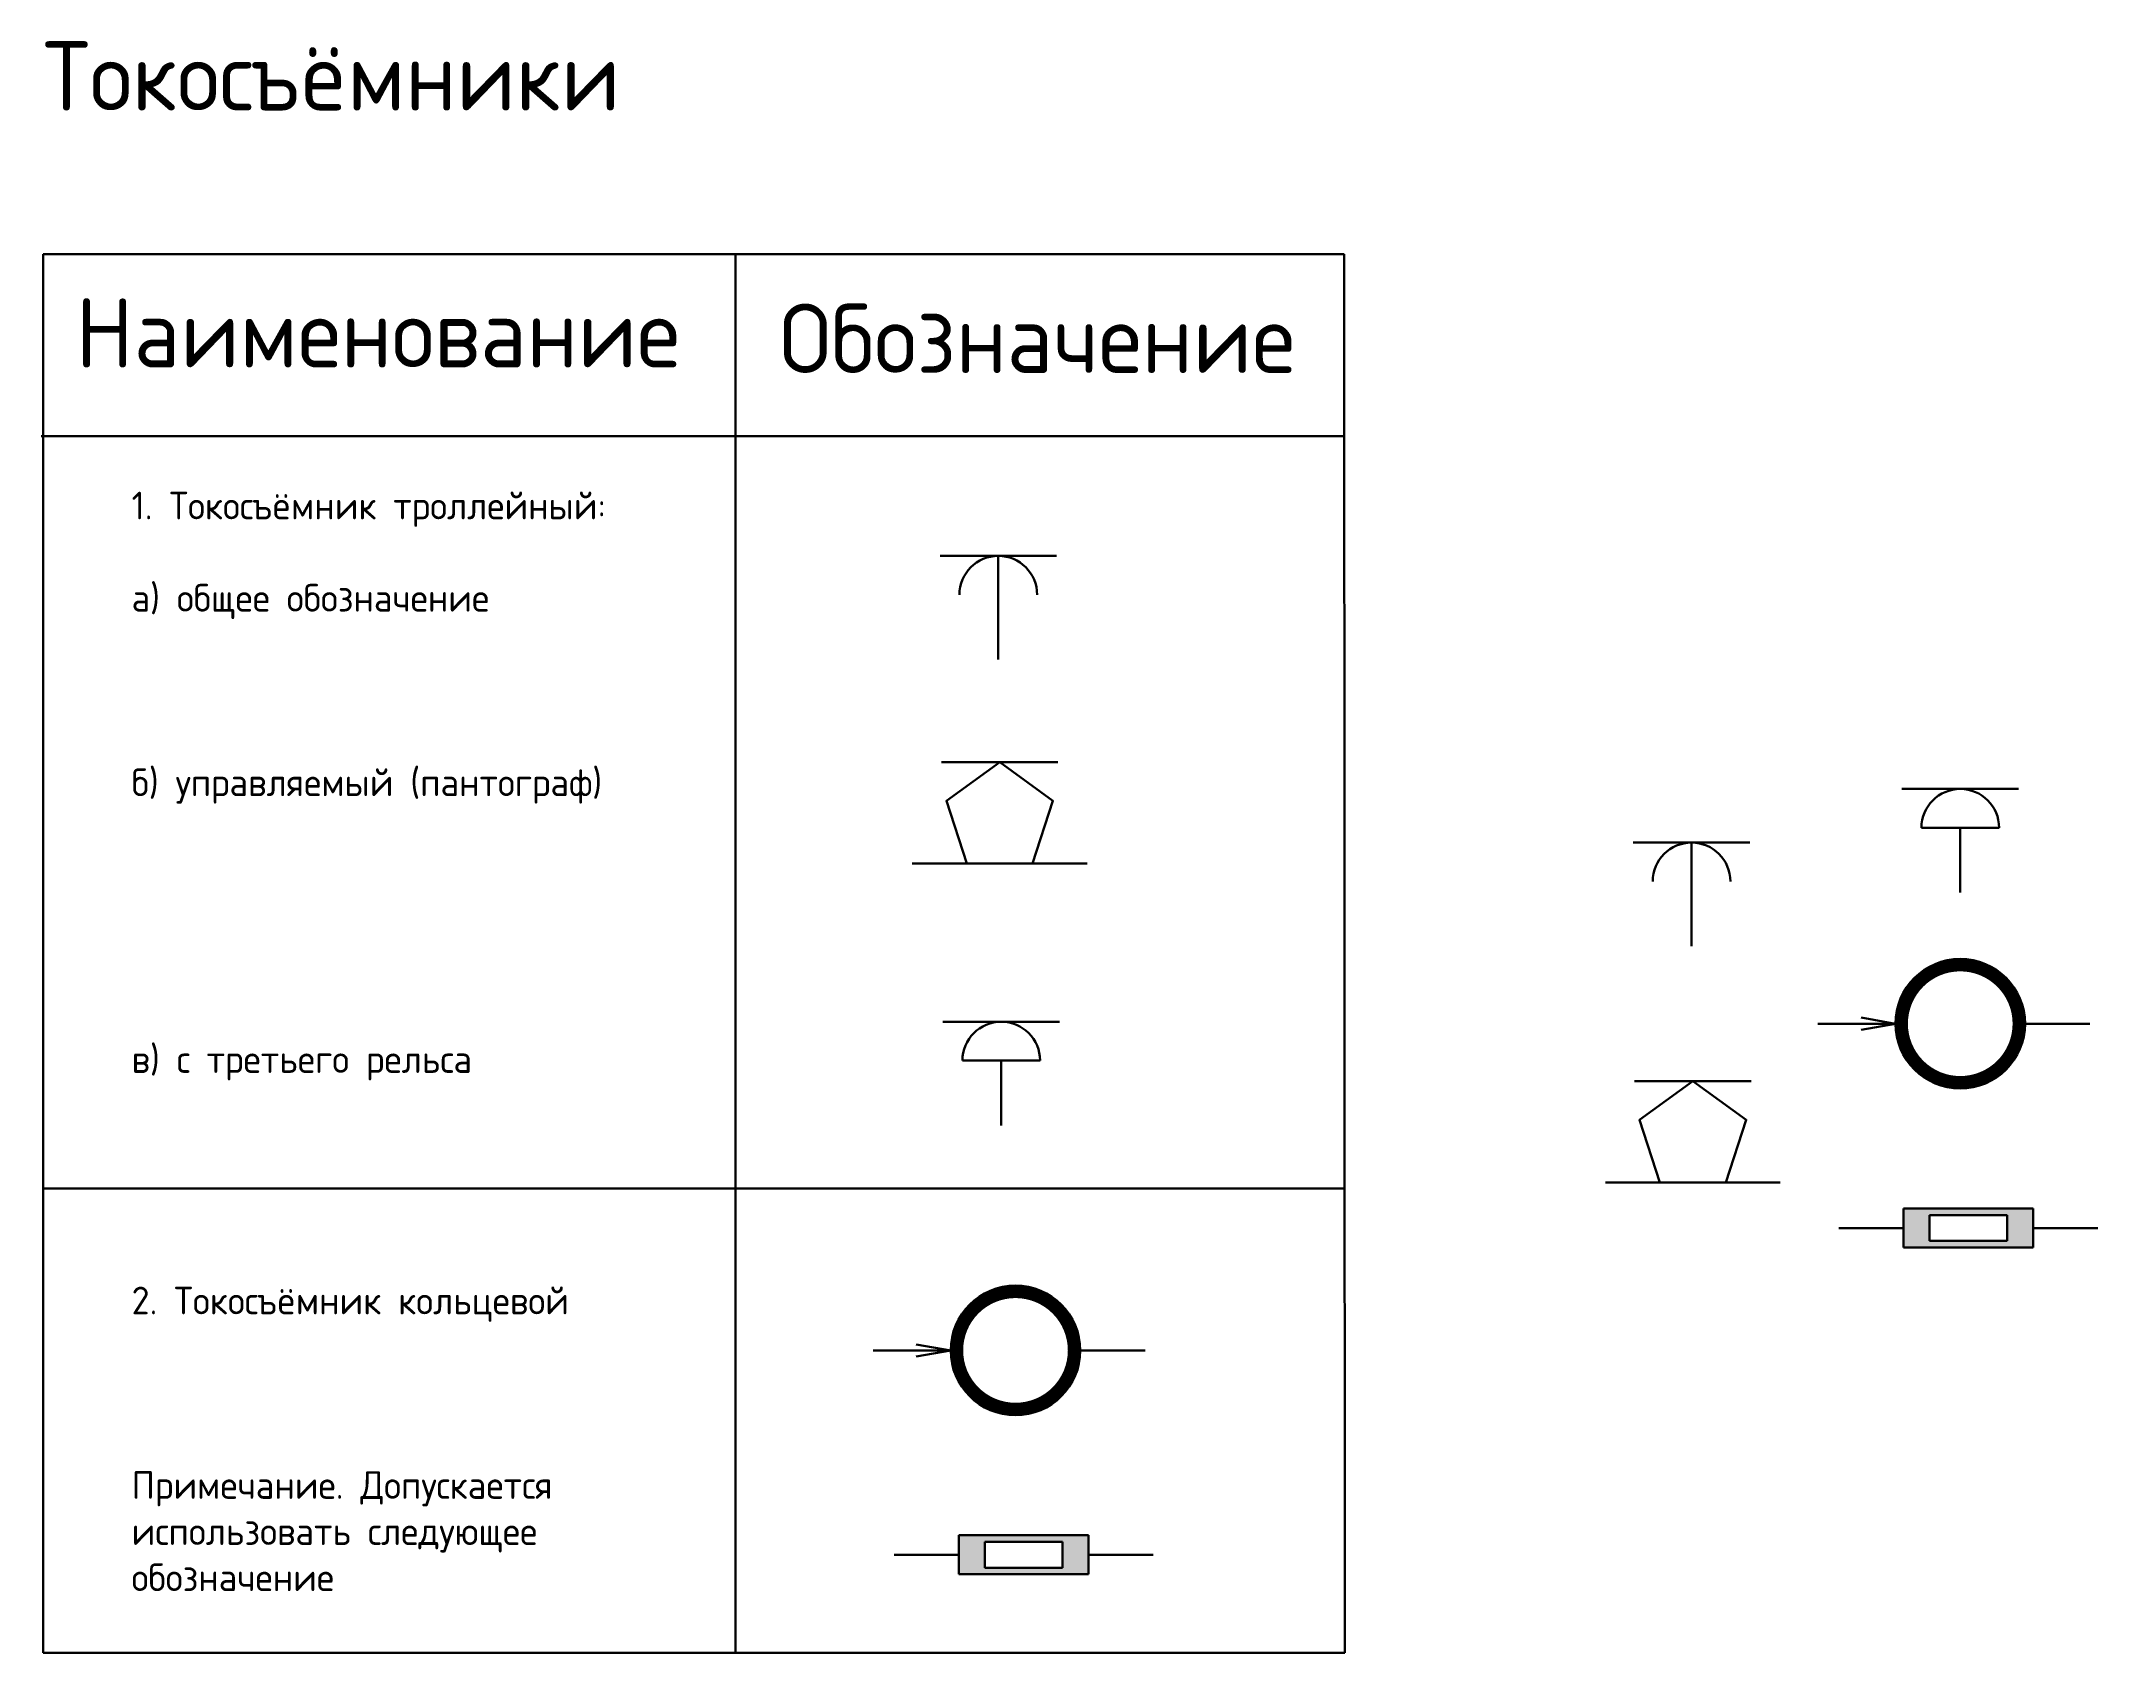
# Model space of a CAD drawing. Header units: millimetres. Extents: x 13 to 172, y 31 to 155.
import ezdxf

# ---------------------------------------------------------------- set-up
doc = ezdxf.new("R2010")
doc.units = ezdxf.units.MM
doc.layers.add('основные', color=250, linetype='Continuous', lineweight=30)
doc.layers.add('Рамка', color=250, linetype='Continuous', lineweight=25)
doc.styles.get("Standard").update_dxf_attribs({"font": 'arial.ttf'})

msp = doc.modelspace()

# ---------------------------------------------------------------- hatches: boundary and pattern name
at = {"layer": 'основные'}
h = msp.add_hatch(color=256, dxfattribs=at)
h.dxf.hatch_style = 1
h.paths.add_polyline_path([(156.85, 62.02), (166.85, 62.02), (166.85, 65.02), (156.85, 65.02)])
h.paths.add_polyline_path([(158.85, 64.52), (164.85, 64.52), (164.85, 63.52), (164.85, 62.52), (158.85, 62.52), (158.85, 63.52)], flags=16)
h = msp.add_hatch(color=0, dxfattribs=at)
h.dxf.hatch_style = 1
h.paths.add_polyline_path([(83.9, 36.8), (93.9, 36.8), (93.9, 39.8), (83.9, 39.8)])
h.paths.add_polyline_path([(85.9, 39.3), (91.9, 39.3), (91.9, 38.3), (91.9, 37.3), (85.9, 37.3), (85.9, 38.3)], flags=16)

# ---------------------------------------------------------------- linework, layer by layer
at = {"layer": 'основные', "color": 0}
for p, q in [((82.44, 115.4), (91.44, 115.4)), ((86.94, 112.4), (86.94, 115.4)), ((86.94, 112.4), (86.94, 107.4)), ((87.05, 99.48), (82.55, 99.48)), ((87.05, 99.48), (91.55, 99.48)), ((87.05, 91.65), (80.3, 91.65)), ((87.05, 91.65), (93.8, 91.65)), ((82.67, 79.44), (91.67, 79.44)), ((87.17, 76.44), (84.17, 76.44)), ((87.17, 76.44), (87.17, 71.44)), ((87.17, 76.44), (90.17, 76.44)), ((83.27, 54.07), (77.27, 54.07)), ((83.27, 54.07), (80.61, 54.54)), ((83.27, 54.07), (80.61, 53.6)), ((93.27, 54.07), (98.27, 54.07)), ((83.9, 39.8), (93.9, 39.8)), ((83.9, 36.8), (83.9, 39.8)), ((93.9, 39.8), (93.9, 36.8)), ((83.9, 38.3), (78.9, 38.3)), ((91.9, 39.3), (85.9, 39.3)), ((85.9, 39.3), (85.9, 38.3)), ((85.9, 38.3), (85.9, 37.3)), ((91.9, 38.3), (91.9, 39.3)), ((91.9, 37.3), (91.9, 38.3)), ((93.9, 38.3), (98.9, 38.3)), ((93.9, 36.8), (83.9, 36.8)), ((85.9, 37.3), (91.9, 37.3))]:
    msp.add_line(p, q, dxfattribs=at)
at = {"layer": 'основные'}
for p, q in [((156.72, 97.41), (165.72, 97.41)), ((161.22, 94.41), (158.22, 94.41)), ((161.22, 94.41), (161.22, 89.41)), ((161.22, 94.41), (164.22, 94.41)), ((135.97, 93.27), (144.97, 93.27)), ((140.47, 90.27), (140.47, 93.27)), ((140.47, 90.27), (140.47, 85.27)), ((156.22, 79.29), (153.56, 79.76)), ((156.22, 79.29), (150.22, 79.29)), ((156.22, 79.29), (153.56, 78.82)), ((166.22, 79.29), (171.22, 79.29)), ((140.57, 74.86), (136.07, 74.86)), ((140.57, 74.86), (145.07, 74.86)), ((140.57, 67.04), (133.82, 67.04)), ((140.57, 67.04), (147.32, 67.04)), ((156.85, 65.02), (166.85, 65.02)), ((156.85, 62.02), (156.85, 65.02)), ((164.85, 64.52), (158.85, 64.52)), ((158.85, 64.52), (158.85, 63.52)), ((164.85, 63.52), (164.85, 64.52)), ((166.85, 65.02), (166.85, 62.02)), ((156.85, 63.52), (151.85, 63.52)), ((166.85, 62.02), (156.85, 62.02)), ((158.85, 63.52), (158.85, 62.52)), ((158.85, 62.52), (164.85, 62.52)), ((164.85, 62.52), (164.85, 63.52)), ((166.85, 63.52), (171.85, 63.52))]:
    msp.add_line(p, q, dxfattribs=at)
at = {"layer": 'основные', "color": 0}
msp.add_lwpolyline([(87.05, 99.48), (82.93, 96.49), (84.5, 91.65), (89.59, 91.65), (91.16, 96.49)], close=True, dxfattribs=at)
at = {"layer": 'основные', "const_width": 0.957}
msp.add_lwpolyline([(156.7, 79.29, 1), (165.74, 79.29, 1)], format="xyb", close=True, dxfattribs=at)
at = {"layer": 'основные'}
msp.add_lwpolyline([(140.57, 74.86), (136.46, 71.87), (138.03, 67.04), (143.12, 67.04), (144.69, 71.87)], close=True, dxfattribs=at)
at = {"layer": 'основные', "color": 0, "const_width": 0.957}
msp.add_lwpolyline([(83.75, 54.07, 1), (92.79, 54.07, 1)], format="xyb", close=True, dxfattribs=at)
at = {"layer": 'основные'}
msp.add_circle((161.22, 79.29), 5, dxfattribs=at)
at = {"layer": 'основные', "color": 0}
msp.add_circle((88.27, 54.07), 5, dxfattribs=at)
for centre in [(86.94, 112.4), (87.17, 76.44)]:
    msp.add_arc(centre, 3, 0, 180, dxfattribs=at)
at = {"layer": 'основные'}
for centre in [(161.22, 94.41), (140.47, 90.27)]:
    msp.add_arc(centre, 3, 0, 180, dxfattribs=at)
at = {"layer": 'Рамка', "color": 0, "lineweight": 30}
for p, q in [((13.18, 138.7), (13.18, 30.73)), ((13.18, 138.7), (113.66, 138.7)), ((66.64, 138.7), (66.64, 30.73)), ((113.69, 30.73), (113.66, 138.7)), ((13.03, 124.64), (113.67, 124.64)), ((13.18, 66.57), (113.69, 66.57)), ((13.18, 30.73), (113.69, 30.73))]:
    msp.add_line(p, q, dxfattribs=at)

# ---------------------------------------------------------------- texts
for s, width, insert, char_height, attachment_point in [('{\\fGOST type B|b0|i0|c204|p34;Токосъёмники}', 101.77, (13.18, 155.12), 5.3403, 1), ('\\pxqc;{\\fGOST type B|b0|i0|c204|p34;Наименование}', 51.6846, (13.18, 135.29), 5.3403, 1), ('\\pxqc;{\\fGOST type B|b0|i0|c204|p34;Обозначение}', 42.3363, (68.79, 134.86), 5.3403, 1), ('\\pxi-3,l4,t4;{\\fGOST type B|b0|i0|c204|p34;1. Токосъёмник троллейный:\\P\\Pа) общее обозначение\\P\\P\\P\\Pб) управляемый (пантограф)\\P\\P\\P\\P\\P\\Pв) с третьего рельса}', 40.0607, (17.88, 74.91), 2.1361, 7), ('\\pxi-3,l4,t4;{\\fGOST type B|b0|i0|c204|p34;2. Токосъёмник кольцевой\\P\\P\\P\\PПримечание. Допускается\\Pиспользовать следующее\\Pобозначение}', 40.0607, (17.88, 35.49), 2.1361, 7)]:
    msp.add_mtext_dynamic_manual_height_columns(s, width=width, gutter_width=4.01, heights=[0], dxfattribs=dict(at, insert=insert, char_height=char_height, attachment_point=attachment_point))

doc.saveas('drawing.dxf')
